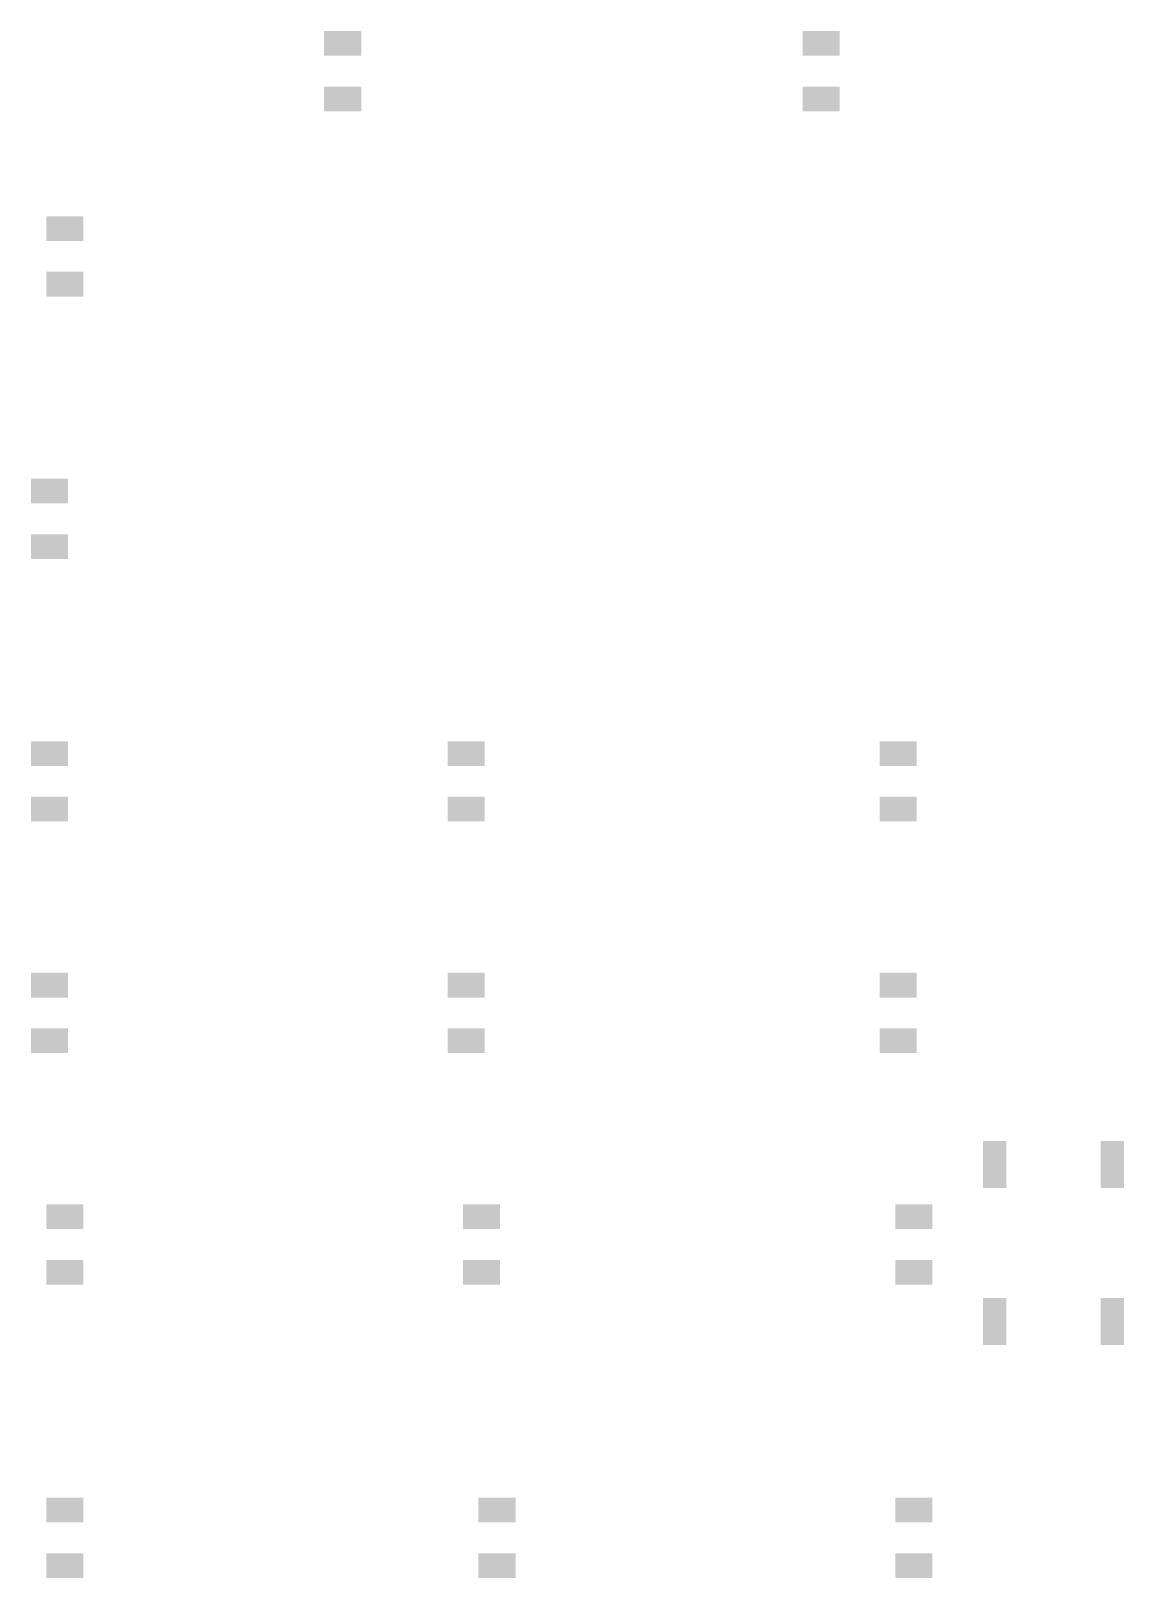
# Model space of a CAD drawing. Extents: x 16.4 to 51.8, y 8.2 to 58.3.
import ezdxf

# ---------------------------------------------------------------- set-up
doc = ezdxf.new("R2010")
doc.units = 0
doc.layers.add('31', color=253, linetype='CONTINUOUS')

# ---------------------------------------------------------------- blocks, each defined once
blk = doc.blocks.new('RECT')
blk.add_solid([(-0.5, -0.5), (0.5, -0.5), (-0.5, 0.5), (0.5, 0.5)])

msp = doc.modelspace()

# ---------------------------------------------------------------- block references
at = {"layer": '31', "xscale": 0.8, "yscale": 1.2}
for p, rotation in [((26.5, 57.9), 90), ((42, 57.9), 90), ((26.5, 56.1), 90), ((42, 56.1), 90), ((17.5, 51.9), 270), ((17.5, 50.1), 270), ((17, 43.4), 270), ((17, 41.6), 270), ((17, 34.9), 270), ((30.5, 34.9), 270), ((44.5, 34.9), 270), ((17, 33.1), 270), ((30.5, 33.1), 270), ((44.5, 33.1), 270), ((17, 27.4), 270), ((30.5, 27.4), 270), ((44.5, 27.4), 270), ((17, 25.6), 270), ((30.5, 25.6), 270), ((44.5, 25.6), 270), ((17.5, 19.9), 270), ((31, 19.9), 90), ((45, 19.9), 90), ((17.5, 18.1), 270), ((31, 18.1), 90), ((45, 18.1), 90), ((17.5, 10.4), 270), ((31.5, 10.4), 90), ((45, 10.4), 90), ((17.5, 8.6), 270), ((31.5, 8.6), 90), ((45, 8.6), 90)]:
    msp.add_blockref('RECT', p, dxfattribs=dict(at, rotation=rotation))
at = {"layer": '31', "xscale": 0.762, "yscale": 1.524}
for p in [(47.625, 21.59), (51.435, 21.59), (47.625, 16.51), (51.435, 16.51)]:
    msp.add_blockref('RECT', p, dxfattribs=at)

doc.saveas('drawing.dxf')
